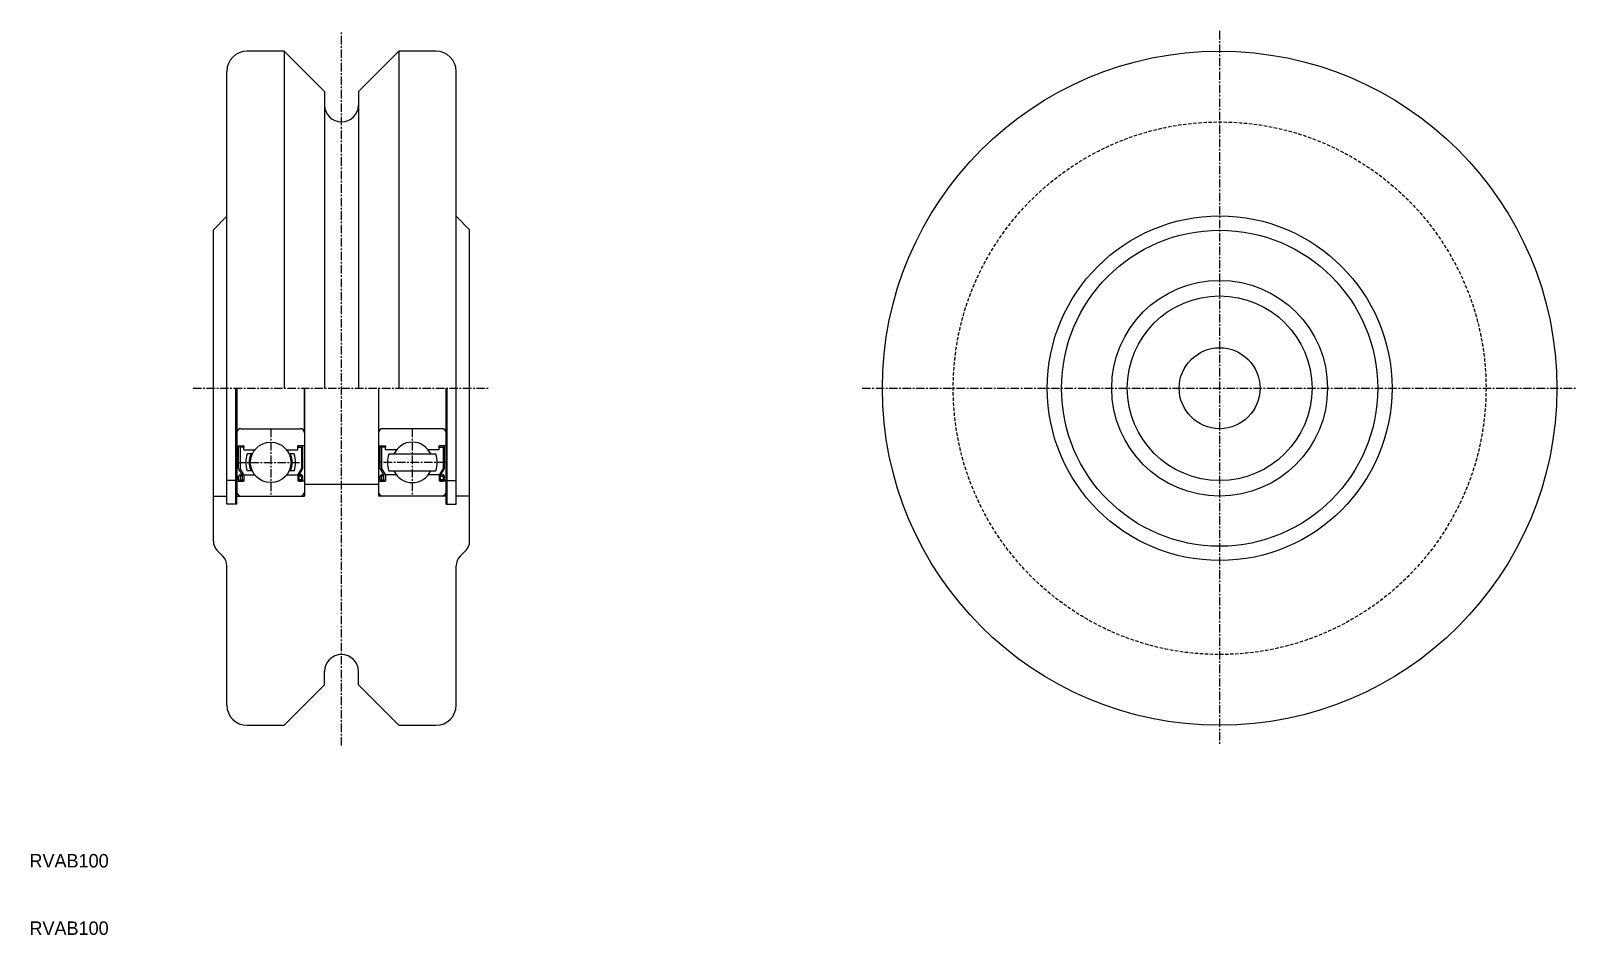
# Model space of a CAD drawing. Extents: x 10 to 239, y 10 to 144.
import ezdxf

# ---------------------------------------------------------------- set-up
doc = ezdxf.new("R2010")
doc.units = 0
doc.linetypes.add('CENTER', pattern=[2, 1.25, -0.25, 0.25, -0.25])
doc.linetypes.add('DASHED', pattern=[0.75, 0.5, -0.25])
doc.layers.get('0').update_dxf_attribs({"linetype": 'CONTINUOUS'})
doc.layers.add('CENTER', color=1, linetype='CENTER')

msp = doc.modelspace()

# ---------------------------------------------------------------- linework, layer by layer
at = {"color": 7, "linetype": 'CONTINUOUS'}
for p, q in [((47.77, 141.09), (42.27, 141.09)), ((47.77, 141.09), (53.77, 135.09)), ((47.77, 141.09), (47.77, 91.09)), ((64.77, 141.09), (58.77, 135.09)), ((70.27, 141.09), (64.77, 141.09)), ((64.77, 141.09), (64.77, 91.09)), ((39.27, 91.09), (39.27, 138.09)), ((73.27, 91.09), (73.27, 138.09)), ((53.77, 135.09), (53.77, 91.09)), ((58.77, 135.09), (58.77, 91.09)), ((39.27, 116.59), (37.27, 114.59)), ((73.27, 116.59), (75.27, 114.59)), ((37.27, 68.42), (37.27, 114.59)), ((75.27, 68.42), (75.27, 114.59)), ((39.27, 73.89), (39.27, 91.09)), ((40.62, 73.89), (40.62, 91.09)), ((40.77, 91.09), (40.77, 84.49)), ((40.77, 73.89), (40.77, 91.09)), ((50.77, 84.49), (50.77, 91.09)), ((50.77, 91.09), (50.77, 75.09)), ((61.77, 91.09), (61.77, 75.09)), ((71.77, 73.89), (71.77, 91.09)), ((71.92, 73.89), (71.92, 91.09)), ((73.27, 73.89), (73.27, 91.09)), ((41.37, 85.09), (50.17, 85.09)), ((71.17, 85.09), (62.37, 85.09)), ((40.77, 84.49), (40.77, 75.69)), ((40.77, 82.54), (41.77, 82.54)), ((41.22, 82.54), (41.77, 82.54)), ((41.77, 81.94), (41.77, 82.54)), ((41.77, 82.54), (41.77, 82.34)), ((50.32, 82.54), (49.77, 82.54)), ((49.77, 82.54), (49.77, 82.34)), ((50.77, 82.54), (49.77, 82.54)), ((49.77, 81.94), (49.77, 82.54)), ((50.77, 84.49), (50.77, 75.69)), ((61.77, 84.49), (61.77, 75.69)), ((61.77, 82.54), (62.77, 82.54)), ((62.22, 82.54), (62.77, 82.54)), ((62.77, 81.94), (62.77, 82.54)), ((62.77, 82.54), (62.77, 82.34)), ((71.32, 82.54), (70.77, 82.54)), ((70.77, 82.54), (70.77, 82.34)), ((71.77, 82.54), (70.77, 82.54)), ((70.77, 81.94), (70.77, 82.54)), ((71.77, 84.49), (71.77, 75.69)), ((41.02, 79.19), (41.02, 82.34)), ((41.22, 82.34), (41.22, 79.19)), ((41.77, 82.34), (41.22, 82.34)), ((41.77, 81.94), (43.41, 81.94)), ((43.04, 81.34), (42.29, 81.34)), ((48.13, 81.94), (49.77, 81.94)), ((49.25, 81.34), (48.5, 81.34)), ((49.77, 82.34), (50.32, 82.34)), ((50.32, 82.34), (50.32, 79.19)), ((50.52, 79.19), (50.52, 82.34)), ((62.02, 79.19), (62.02, 82.34)), ((62.22, 82.34), (62.22, 79.19)), ((62.77, 82.34), (62.22, 82.34)), ((64.41, 81.94), (62.77, 81.94)), ((63.29, 81.34), (70.25, 81.34)), ((70.77, 81.94), (69.13, 81.94)), ((70.77, 82.34), (71.32, 82.34)), ((71.32, 82.34), (71.32, 79.19)), ((71.52, 79.19), (71.52, 82.34)), ((41.02, 77.49), (41.02, 78.04)), ((41.57, 78.19), (41.04, 79.09)), ((41.22, 79.19), (41.74, 78.29)), ((41.22, 78.24), (41.42, 78.24)), ((41.22, 78.04), (41.22, 77.49)), ((41.42, 78.04), (41.22, 78.04)), ((41.42, 78.24), (41.42, 78.04)), ((41.57, 77.49), (41.57, 78.19)), ((41.77, 78.24), (41.77, 77.29)), ((41.77, 78.24), (43.41, 78.24)), ((41.77, 78.19), (41.77, 77.49)), ((43.04, 78.84), (42.29, 78.84)), ((48.13, 78.24), (49.77, 78.24)), ((49.25, 78.84), (48.5, 78.84)), ((49.77, 78.24), (49.77, 77.29)), ((49.77, 78.19), (49.77, 77.49)), ((50.32, 79.19), (49.79, 78.29)), ((49.97, 78.19), (50.49, 79.09)), ((49.97, 77.49), (49.97, 78.19)), ((50.32, 78.24), (50.12, 78.24)), ((50.12, 78.24), (50.12, 78.04)), ((50.12, 78.04), (50.32, 78.04)), ((50.32, 78.04), (50.32, 77.49)), ((50.52, 77.49), (50.52, 78.04)), ((62.02, 77.49), (62.02, 78.04)), ((62.57, 78.19), (62.04, 79.09)), ((62.22, 79.19), (62.74, 78.29)), ((62.22, 78.24), (62.42, 78.24)), ((62.22, 78.04), (62.22, 77.49)), ((62.42, 78.04), (62.22, 78.04)), ((62.42, 78.24), (62.42, 78.04)), ((62.57, 77.49), (62.57, 78.19)), ((62.77, 78.24), (62.77, 77.29)), ((64.41, 78.24), (62.77, 78.24)), ((62.77, 78.19), (62.77, 77.49)), ((63.29, 78.84), (70.25, 78.84)), ((70.77, 78.24), (69.13, 78.24)), ((70.77, 78.24), (70.77, 77.29)), ((70.77, 78.19), (70.77, 77.49)), ((71.32, 79.19), (70.79, 78.29)), ((70.97, 78.19), (71.49, 79.09)), ((70.97, 77.49), (70.97, 78.19)), ((71.32, 78.24), (71.12, 78.24)), ((71.12, 78.24), (71.12, 78.04)), ((71.12, 78.04), (71.32, 78.04)), ((71.32, 78.04), (71.32, 77.49)), ((71.52, 77.49), (71.52, 78.04)), ((40.62, 77.39), (39.27, 77.39)), ((40.77, 77.29), (41.77, 77.29)), ((41.22, 77.49), (41.57, 77.49)), ((41.57, 77.29), (41.22, 77.29)), ((50.77, 77.29), (49.77, 77.29)), ((50.32, 77.49), (49.97, 77.49)), ((49.97, 77.29), (50.32, 77.29)), ((61.77, 76.79), (50.77, 76.79)), ((61.77, 77.29), (62.77, 77.29)), ((62.22, 77.49), (62.57, 77.49)), ((62.57, 77.29), (62.22, 77.29)), ((71.77, 77.29), (70.77, 77.29)), ((71.32, 77.49), (70.97, 77.49)), ((70.97, 77.29), (71.32, 77.29)), ((71.92, 77.39), (73.27, 77.39)), ((37.27, 75.09), (39.27, 75.09)), ((40.77, 73.89), (39.27, 73.89)), ((40.77, 75.09), (50.77, 75.09)), ((41.37, 75.09), (50.17, 75.09)), ((71.77, 75.09), (61.77, 75.09)), ((71.17, 75.09), (62.37, 75.09)), ((71.77, 73.89), (73.27, 73.89)), ((75.27, 75.09), (73.27, 75.09)), ((37.85, 67.01), (38.68, 66.18)), ((74.68, 67.01), (73.85, 66.18)), ((39.27, 44.09), (39.27, 64.76)), ((73.27, 44.09), (73.27, 64.76)), ((53.77, 47.09), (53.77, 49.09)), ((58.77, 47.09), (58.77, 49.09)), ((47.77, 41.09), (53.77, 47.09)), ((64.77, 41.09), (58.77, 47.09)), ((42.27, 41.09), (47.77, 41.09)), ((64.77, 41.09), (70.27, 41.09))]:
    msp.add_line(p, q, dxfattribs=at)
for centre, radius in [((186.47, 91.09), 50), ((186.47, 91.09), 25.56), ((186.47, 91.09), 23.44), ((186.47, 91.09), 16), ((186.47, 91.09), 13.7), ((186.47, 91.09), 6), ((45.77, 80.09), 3)]:
    msp.add_circle(centre, radius, dxfattribs=at)
at = {"color": 3, "linetype": 'DASHED'}
msp.add_circle((186.47, 91.09), 39.5, dxfattribs=at)
at = {"color": 7, "linetype": 'CONTINUOUS'}
for centre, radius, start, end in [((42.27, 138.09), 3, 90, 180), ((70.27, 138.09), 3, 0, 90), ((56.27, 133.09), 2.5, 180, 0), ((41.37, 84.49), 0.6, 90, 180), ((50.17, 84.49), 0.6, 0, 90), ((62.37, 84.49), 0.6, 90, 180), ((71.17, 84.49), 0.6, 0, 90), ((41.22, 82.34), 0.2, 90, 180), ((50.32, 82.34), 0.2, 0, 90), ((62.22, 82.34), 0.2, 90, 180), ((66.77, 80.09), 3, 24.6243, 155.3757), ((71.32, 82.34), 0.2, 0, 90), ((45.77, 80.09), 3.7, 160.2548, 199.7452), ((45.77, 80.09), 3.2, 157.0066, 202.9934), ((45.77, 80.09), 3.2, 337.0066, 22.9934), ((45.77, 80.09), 3.7, 340.2548, 19.7452), ((66.77, 80.09), 3.7, 160.2548, 199.7452), ((66.77, 80.09), 3.7, 340.2548, 19.7452), ((41.22, 79.19), 0.2, 180, 210), ((41.22, 78.04), 0.2, 90, 180), ((41.57, 78.19), 0.2, 0, 30), ((49.97, 78.19), 0.2, 150, 180), ((50.32, 78.04), 0.2, 0, 90), ((50.32, 79.19), 0.2, 330, 0), ((62.22, 79.19), 0.2, 180, 210), ((62.22, 78.04), 0.2, 90, 180), ((62.57, 78.19), 0.2, 0, 30), ((66.77, 80.09), 3, 204.6243, 335.3757), ((70.97, 78.19), 0.2, 150, 180), ((71.32, 78.04), 0.2, 0, 90), ((71.32, 79.19), 0.2, 330, 0), ((41.37, 75.69), 0.6, 180, 270), ((41.22, 77.49), 0.2, 180, 270), ((41.57, 77.49), 0.2, 270, 0), ((49.97, 77.49), 0.2, 180, 270), ((50.17, 75.69), 0.6, 270, 0), ((50.32, 77.49), 0.2, 270, 0), ((62.37, 75.69), 0.6, 180, 270), ((62.22, 77.49), 0.2, 180, 270), ((62.57, 77.49), 0.2, 270, 0), ((70.97, 77.49), 0.2, 180, 270), ((71.17, 75.69), 0.6, 270, 0), ((71.32, 77.49), 0.2, 270, 0), ((39.27, 68.42), 2, 180, 225), ((73.27, 68.42), 2, 315, 0), ((37.27, 64.76), 2, 0, 45), ((75.27, 64.76), 2, 135, 180), ((56.27, 49.09), 2.5, 0, 180), ((42.27, 44.09), 3, 180, 270), ((70.27, 44.09), 3, 270, 0)]:
    msp.add_arc(centre, radius, start, end, dxfattribs=at)
at = {"layer": 'CENTER', "color": 1, "linetype": 'CENTER'}
for p, q in [((56.27, 38.09), (56.27, 144.09)), ((186.47, 144.09), (186.47, 38.09)), ((34.27, 91.09), (78.27, 91.09)), ((133.47, 91.09), (239.47, 91.09)), ((45.77, 85.09), (45.77, 75.09)), ((66.77, 85.09), (66.77, 75.09)), ((40.77, 80.09), (50.77, 80.09)), ((71.77, 80.09), (61.77, 80.09))]:
    msp.add_line(p, q, dxfattribs=at)

# ---------------------------------------------------------------- texts
at = {"color": 7, "linetype": 'CONTINUOUS'}
for p in [(10, 20), (10, 10)]:
    msp.add_text('RVAB100', height=2, dxfattribs=at).set_placement(p)

doc.saveas('drawing.dxf')
